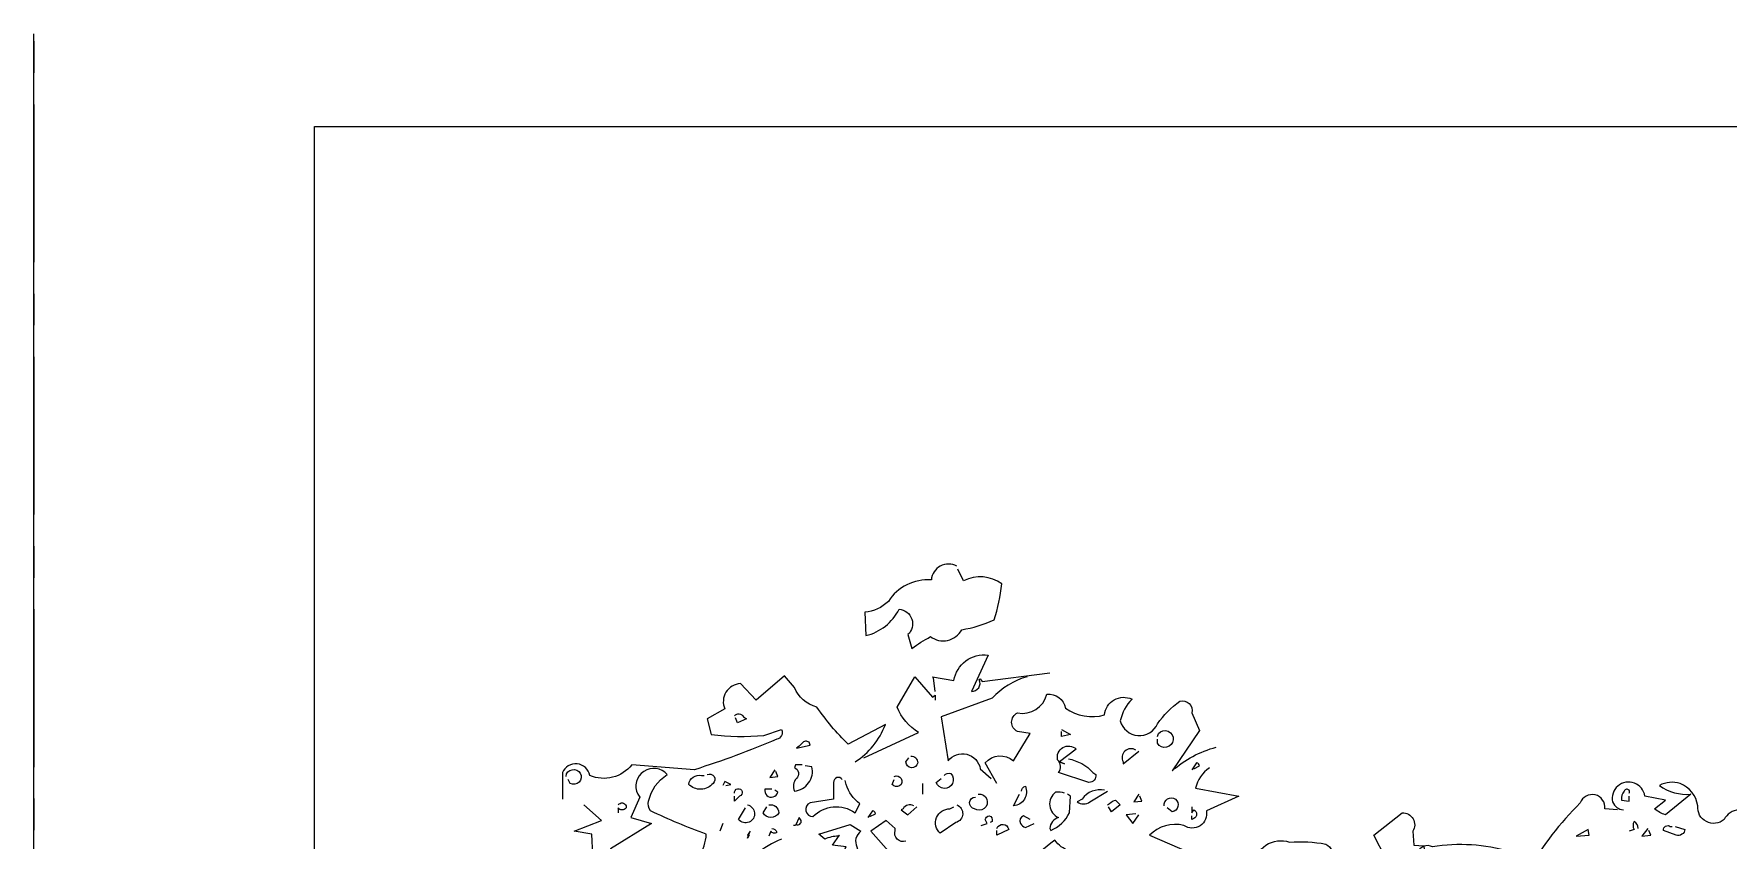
# Model space of a CAD drawing. Header units: millimetres. Extents: x -100356 to 314685, y 446 to 1273965.
# Drawn here: x 187204 to 191229, y 249770 to 251686 of the extents above; entities that cross this region are included whole.
import ezdxf
from ezdxf.xclip import XClip

# ---------------------------------------------------------------- set-up
doc = ezdxf.new("R2010")
doc.units = ezdxf.units.MM
doc.header["$XCLIPFRAME"] = 2
doc.linetypes.add('section$0$CENTER', pattern=[2, 1.25, -0.25, 0.25, -0.25])
doc.layers.add('NAM', color=3, linetype='Continuous')
doc.layers.add('section$0$植栽2', color=74, linetype='Continuous')
doc.layers.add('section$0$NKC_TRUC', color=8, linetype='section$0$CENTER', lineweight=13)

# ---------------------------------------------------------------- blocks, each defined once
blk = doc.blocks.new('skyvilla elevation 2')
at = {"layer": 'NAM'}
blk.add_lwpolyline([(0, 0), (0, -5300)], dxfattribs=at)
blk = doc.blocks.new('section$0$A$C07C5541A')
for points in [[(1547.8, 2396.4, -0.549301), (1591, 2373.2, -0.27272), (1664, 2336.6, 0.173203), (1703.9, 2318.4), (1702.2, 2278.5, -0.220291), (1645.8, 2323.3, 0.655212), (1630.8, 2280.2), (1624.2, 2256.9, 0.023788), (1592.6, 2276.8, -0.460938), (1539.5, 2288.5, -0.063919), (1484.7, 2305.1, -0.05722), (1471.4, 2366.5, -0.282349), (1536.2, 2371.5), (1546.1, 2391.4)], [(1584.3, 2183.8), (1587.6, 2207.1), (1589.3, 2208.8), (1552.8, 2202.1, 0.408249), (1494.6, 2245.3), (1522.9, 2183.8, -0.554245), (1509.6, 2203.8), (1507.9, 2205.4), (1504.6, 2200.5), (1390, 2215.4)], [(1428.2, 2208.8, -0.13974), (1488, 2172.2), (1574.4, 2140.7), (1562.7, 2065.9, 0.652512), (1507.9, 2052.6), (1489.7, 2036)], [(1705.6, 2070.9), (1612.6, 2114.1, 0.165543), (1649.1, 2157.3), (1619.2, 2208.8), (1589.3, 2173.9), (1584.3, 2177.2), (1584.3, 2168.9)], [(1720.5, 2064.3, -0.162277), (1669, 2127.4), (1732.1, 2094.2, 0.04718), (1785.3, 2157.3, 0.23912), (1823.5, 2190.5), (1840.1, 2210.4), (1888.2, 2168.9), (1914.8, 2197.1, -0.528015), (1941.4, 2154), (1971.3, 2137.3), (1964.6, 2110.8, -0.055527), (1875, 2109.1), (1845.1, 2119.1, 0.480621), (1853.4, 2102.5, 0.023712), (1992.9, 2051), (2099.1, 2059.3, 0.334137), (2170.6, 2041, -0.744507), (2217.1, 2046), (2217.1, 2001.2)], [(1479.7, 2027.7), (1499.6, 2062.6, 0.4142), (1451.5, 2065.9), (1423.2, 2112.4), (1444.8, 2115.8, 0.632828), (1444.8, 2147.3, -0.40065), (1395, 2178.9, 0.39888), (1363.4, 2155.6, -0.226822), (1297, 2144, 0.526016), (1250.5, 2170.6, -0.14093), (1270.4, 2134, -0.7155), (1207.3, 2129, 0.08844), (1169.1, 2167.2, 0.586365), (1149.2, 2147.3), (1135.9, 2117.4), (1182.4, 2049.3, 0.11319), (1107.7, 2089.2)], [(1924.8, 2142.3, 0.548935), (1909.8, 2140.7), (1904.8, 2137.3), (1919.8, 2130.7), (1923.1, 2139)], [(1207.3, 2107.5), (1205.7, 2112.4, 3.111221), (1207.3, 2095.8), (1207.3, 2102.5)], [(1815.2, 2090.8), (1820.1, 2087.5), (1796.9, 2092.5), (1798.6, 2097.5, -0.449051), (1810.2, 2095.8), (1815.2, 2090.8)], [(1243.9, 2084.2, -0.780762), (1265.5, 2064.3), (1265.5, 2061), (1238.9, 2082.5)], [(1358.5, 2069.3, 0.172318), (1316.9, 2046), (1312, 2042.7, 0.463791), (1323.6, 2029.4), (1375.1, 2046, -0.388977), (1376.7, 2067.6, 0.753143), (1345.2, 2085.9), (1373.4, 2064.3), (1365.1, 2061), (1373.4, 2064.3)], [(1625.8, 2074.2, 0.428558), (1614.2, 2062.6, 0.928146), (1634.1, 2064.3), (1629.2, 2070.9)], [(1119.3, 2054.3, -0.180573), (1142.6, 2019.4), (1069.5, 2006.1), (1124.3, 1981.2, 0.677032), (1162.5, 1956.3, -0.272293), (1220.6, 1939.7), (1135.9, 1903.2, 0.183273), (1172.5, 1884.9, -0.5), (1179.1, 1871.6), (1174.1, 1853.4, 0.168274), (1044.6, 1888.2, 0.47821), (983.1, 1928.1, 0.058609), (921.7, 1924.8, 0.658524), (928.3, 1875), (928.3, 1871.6, -0.321259), (871.9, 1876.6), (850.3, 1866.6), (820.4, 1901.5), (840.3, 1939.7), (792.2, 1977.9, 0.593628), (773.9, 1946.4), (772.2, 1923.1), (755.6, 1921.5), (754, 1909.8)], [(1145.9, 2052.6), (1135.9, 2057.6, -0.333328), (1140.9, 2062.6), (1149.2, 2051)], [(1569.4, 2041, 0.302765), (1557.8, 2044.3, 1.255081), (1582.7, 2029.4), (1574.4, 2036)], [(1810.2, 2059.3), (1821.8, 2059.3), (1823.5, 2054.3, 0.588394), (1820.1, 2036, -0.292984), (1823.5, 2014.5, -0.449585), (1793.6, 2056), (1805.2, 2057.6)], [(1845.1, 1933.1, -0.131805), (1924.8, 1871.6), (1919.8, 1913.1, -0.067184), (1979.6, 1883.3), (2011.1, 1875, -0.233963), (1972.9, 1941.4, 0.023544), (2067.6, 1981.2, 0.236053), (2070.9, 1997.8, 0.192581), (2039.4, 2042.7, -0.877029), (2089.2, 2009.5), (2085.9, 2004.5), (2100.8, 1969.6), (2065.9, 1959.6), (2135.7, 1916.5, 0.4142), (2145.6, 1904.8), (2165.6, 1906.5), (2167.2, 1941.4), (2197.1, 1946.4), (2150.6, 1964.6), (2180.5, 1991.2)], [(1971.3, 2042.7, 0.872116), (1961.3, 2027.7, 0.438904), (2002.8, 2026.1, 0.442368), (1981.2, 2041), (1976.3, 2041)], [(2210.4, 2039.4, 0.4142), (2200.5, 2051, 1.442993), (2203.8, 2027.7), (2207.1, 2034.4)], [(194.3, 1969.6, -0.578247), (245.8, 1966.3, 0.670883), (290.6, 1989.5, -0.267303), (320.5, 2027.7, -0.193405), (355.4, 2024.4, -0.188828), (302.3, 2009.5), (345.4, 1974.6, 0.119873), (363.7, 1984.6), (345.4, 1999.5), (380.3, 2006.1, -1.034943), (435.1, 1996.2, -0.28447), (416.8, 1982.9)], [(406.9, 2011.1, -1.132782), (415.2, 2014.5, -0.21463), (420.2, 1999.5), (406.9, 1997.8), (406.9, 2006.1)], [(1297, 2016.1, -0.293701), (1335.2, 2001.2), (1343.5, 1996.2, -0.309357), (1321.9, 1996.2), (1292, 2014.5)], [(1365.1, 2011.1, -0.123093), (1380.1, 2012.8, -0.57814), (1375.1, 1969.6, -0.32518), (1390, 1951.3), (1388.4, 1948, -0.190887), (1356.8, 1977.9), (1355.1, 2006.1), (1360.1, 2009.5)], [(1438.2, 2014.5, 0.343094), (1431.5, 2022.8, 0.5), (1451.5, 1989.5), (1441.5, 2009.5)], [(1654.1, 2039.4, 2.209366), (1657.4, 2026.1), (1654.1, 2034.4)], [(1742.1, 2034.4, -0.741867), (1757, 2029.4), (1757, 2001.2), (1796.9, 1994.5, -0.815933), (1791.9, 1971.3, 0.371078), (1720.5, 1977.9), (1712.2, 1992.9, 0.161163), (1735.5, 2026.1), (1737.1, 2032.7)], [(1861.7, 2017.8), (1873.3, 2017.8, -1), (1851.7, 2012.8), (1856.7, 2016.1)], [(1924.8, 2011.1, 2.236572), (1916.5, 2006.1), (1924.8, 1997.8), (1924.8, 2006.1)], [(426.8, 1982.9), (448.4, 1984.6, -0.897705), (489.9, 1994.5, -0.070908), (577.9, 1879.9), (589.6, 1866.6), (609.5, 1911.5, -0.115967), (740.7, 1919.8, -0.489075), (765.6, 1909.8), (760.6, 1906.5), (768.9, 1904.8)], [(1149.2, 1987.9), (1149.2, 1977.9), (1145.9, 1982.9, 0.672394), (1145.9, 1968), (1149.2, 1966.3), (1149.2, 1972.9)], [(1195.7, 1989.5, 2.442245), (1182.4, 1979.6), (1190.7, 1986.2)], [(1292, 1991.2, 0.090164), (1278.8, 1999.5), (1270.4, 1991.2), (1285.4, 1979.6), (1290.4, 1987.9)], [(1511.3, 2009.5, 1.453629), (1517.9, 1984.6, 0.913208), (1516.2, 2004.5)], [(1547.8, 1991.2, 0.720749), (1549.4, 1961.3), (1576, 1943, 0.692337), (1559.4, 1984.6), (1552.8, 1987.9)], [(1620.9, 1989.5, -0.4142), (1639.1, 1984.6), (1642.5, 1982.9), (1630.8, 1974.6), (1615.9, 1987.9)], [(1866.6, 1991.2, 0.474747), (1850, 1977.9, 0.625), (1876.6, 1977.9), (1870, 1987.9)], [(1903.2, 1991.2, 1.411942), (1918.1, 1966.3), (1906.5, 1986.2)], [(2122.4, 1991.2, 0.618027), (2109.1, 1989.5), (2109.1, 1986.2, 0.526016), (2122.4, 1986.2), (2122.4, 1977.9)], [(328.8, 1954.7), (312.2, 1949.7, 0.461777), (327.2, 1939.7), (348.8, 1948, 0.618027), (337.1, 1954.7), (333.8, 1954.7)], [(391.9, 1951.3, -0.276978), (398.6, 1963, -0.265564), (398.6, 1949.7), (406.9, 1946.4)], [(1356.8, 1913.1, 0.162277), (1381.7, 1931.4, -0.019669), (1431.5, 1889.9)], [(1634.1, 1929.8, 0.636353), (1652.4, 1948), (1652.4, 1951.3), (1667.4, 1964.6), (1693.9, 1946.4), (1637.5, 1883.3, -0.169144)], [(1423.2, 1966.3), (1434.9, 1972.9, -0.4142), (1439.8, 1959.6, -0.162277), (1431.5, 1953), (1416.6, 1959.6)], [(1479.7, 1951.3, 0.763794), (1459.8, 1949.7), (1479.7, 1939.7), (1479.7, 1948)], [(1506.3, 1956.3), (1496.3, 1959.6), (1499.6, 1966.3, 0.265564), (1493, 1972.9, 0.4142), (1488, 1963), (1491.3, 1961.3)], [(1695.6, 1971.3), (1685.6, 1976.3, -0.333328), (1690.6, 1981.2), (1698.9, 1969.6)], [(1689, 1891.6), (1698.9, 1891.6), (1695.6, 1896.5, -0.548935), (1710.5, 1894.9), (1705.6, 1891.6), (1733.8, 1898.2, 0.388977), (1735.5, 1919.8), (1758.7, 1923.1), (1747.1, 1939.7), (1748.7, 1938.1, -0.099014), (1772, 1933.1), (1782, 1941.4), (1728.8, 1958), (1710.5, 1946.4, -0.382629), (1717.2, 1919.8), (1710.5, 1894.9)], [(1820.1, 1958, -0.618027), (1811.8, 1964.6), (1815.2, 1969.6), (1821.8, 1956.3), (1825.1, 1956.3)], [(1861.7, 1951.3, 0.343094), (1853.4, 1944.7, 0.489075), (1863.3, 1946.4), (1866.6, 1938.1)]]:
    blk.add_lwpolyline(points, format="xyb")
for points in [[(1370.1, 2119.1), (1355.1, 2110.8), (1370.1, 2107.5), (1370.1, 2115.8)], [(1856.7, 2051), (1865, 2037.7), (1851.7, 2039.4), (1855, 2047.7)], [(1605.9, 2027.7), (1605.9, 2009.5)], [(1939.7, 2024.4), (1931.4, 2026.1), (1941.4, 2031.1), (1944.7, 2024.4)], [(1238.9, 2009.5), (1247.2, 1996.2), (1233.9, 1997.8), (1237.2, 2006.1)], [(1243.9, 1976.3), (1260.5, 1974.6), (1248.9, 1959.6), (1238.9, 1974.6)], [(1944.7, 1959.6), (1949.7, 1946.4)], [(375.3, 1951.3), (385.3, 1938.1), (370.3, 1939.7), (373.7, 1948)], [(476.6, 1949.7), (496.6, 1938.1), (475, 1939.7), (476.6, 1949.7)], [(1899.9, 1939.7), (1903.2, 1934.7), (1898.2, 1946.4), (1903.2, 1939.7), (1901.5, 1938.1)]]:
    blk.add_lwpolyline(points)
blk = doc.blocks.new('podium elevation 2')
at = {"layer": 'section$0$植栽2'}
ref = blk.add_blockref('section$0$A$C07C5541A', (278355.2, 685605.6, 0), dxfattribs=dict(at, xscale=-1.4, yscale=1.4, zscale=1.4, rotation=180))
XClip(ref).set_block_clipping_path([(-71.8815233162, 478.8074569487), (2637.5771658838, 3142.7058254741)])
blk = doc.blocks.new('elevation 2')
at = {"layer": 'section$0$NKC_TRUC', "ltscale": 300}
blk.add_line((282714.5, 661353.1, 0), (282714.5, 772473.8, 0), dxfattribs=at)
at = {"layer": 'NAM'}
blk.add_blockref('podium elevation 2', (0, 0), dxfattribs=at)
ref = blk.add_blockref('skyvilla elevation 2', (282714.6, 686285.5, 0), dxfattribs=at)
XClip(ref).set_block_clipping_path([(2250.5891814606, -6634.4860418165), (-51766.798589343, -6634.4860418165), (-51766.798589343, 0), (-17849.9486133395, 0), (-17849.9486133395, -1400), (2425.3255650673, -1400)])

msp = doc.modelspace()

# ---------------------------------------------------------------- block references
at = {"layer": 'NAM', "rotation": 180}
msp.add_blockref('elevation 2', (469918.7, 932671.5, 0), dxfattribs=at)

doc.saveas('drawing.dxf')
